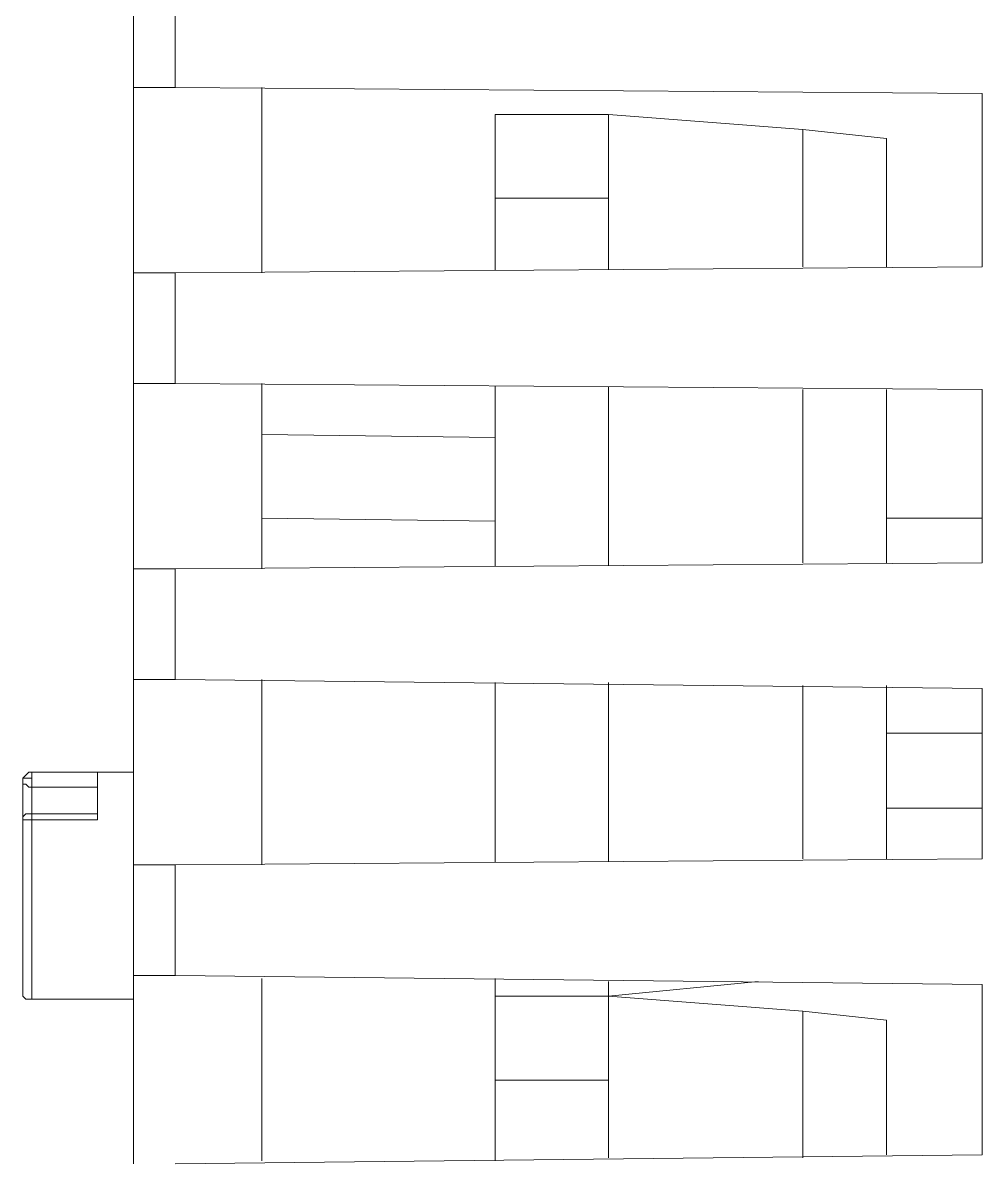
# Model space of a CAD drawing. Header units: centimetres. Extents: x -12.2 to 12.2, y -6.1 to 6.1.
# Drawn here: x 8.593 to 9.726, y 2.233 to 3.578 of the extents above; entities that cross this region are included whole.
import ezdxf

# ---------------------------------------------------------------- set-up
doc = ezdxf.new("R2010")
doc.units = ezdxf.units.CM
doc.header["$MEASUREMENT"] = 0
doc.layers.add('Camada 1', color=7, linetype='Continuous')

msp = doc.modelspace()

# ---------------------------------------------------------------- linework, layer by layer
at = {"layer": 'Camada 1', "color": 251, "lineweight": 9}
for points in [[(8.72373, 3.50125), (8.72373, 3.50125), (8.72373, 3.64589), (8.72373, 3.64589)], [(8.77312, 3.64589), (8.77312, 3.64589), (8.77312, 3.50125), (8.77312, 3.50125)], [(8.72373, 3.50125), (8.72373, 3.50125), (8.72373, 3.28253), (8.72373, 3.28253)], [(9.72562, 3.49419), (9.72562, 3.49419), (8.77312, 3.50125), (8.77312, 3.50125)], [(8.87542, 3.50125), (8.87542, 3.50125), (8.87542, 3.28253), (8.87542, 3.28253)], [(9.72562, 3.49419), (9.72562, 3.49419), (9.72562, 3.28958), (9.72562, 3.28958)], [(9.15059, 3.4695), (9.15059, 3.4695), (9.15059, 3.37072), (9.15059, 3.37072)], [(9.28465, 3.4695), (9.28465, 3.4695), (9.15059, 3.4695), (9.15059, 3.4695)], [(9.15059, 3.4695), (9.15059, 3.4695), (9.15059, 3.38836), (9.15059, 3.38836)], [(9.28465, 3.37072), (9.28465, 3.37072), (9.28465, 3.4695), (9.28465, 3.4695)], [(9.51395, 3.45186), (9.51395, 3.45186), (9.28465, 3.4695), (9.28465, 3.4695)], [(9.51395, 3.45186), (9.51395, 3.45186), (9.51395, 3.28958), (9.51395, 3.28958)], [(9.61273, 3.44128), (9.61273, 3.44128), (9.51395, 3.45186), (9.51395, 3.45186)], [(9.61273, 3.28958), (9.61273, 3.28958), (9.61273, 3.44128), (9.61273, 3.44128)], [(9.15059, 3.38836), (9.15059, 3.38836), (9.15059, 3.28605), (9.15059, 3.28605)], [(9.15059, 3.28605), (9.15059, 3.28605), (9.15059, 3.37072), (9.15059, 3.37072)], [(9.15059, 3.37072), (9.15059, 3.37072), (9.28465, 3.37072), (9.28465, 3.37072)], [(9.28465, 3.37072), (9.28465, 3.37072), (9.28465, 3.28605), (9.28465, 3.28605)], [(9.61273, 3.34603), (9.61273, 3.34603), (9.61273, 3.3425), (9.61273, 3.3425)], [(9.61273, 3.3425), (9.61273, 3.3425), (9.61273, 3.33897), (9.61273, 3.33897)], [(9.61273, 3.3425), (9.61273, 3.3425), (9.61273, 3.33897), (9.61273, 3.33897)], [(9.61273, 3.33897), (9.61273, 3.33897), (9.61273, 3.32486), (9.61273, 3.32486)], [(8.72373, 3.152), (8.72373, 3.152), (8.72373, 3.28253), (8.72373, 3.28253)], [(8.77312, 3.28253), (8.77312, 3.28253), (9.72562, 3.28958), (9.72562, 3.28958)], [(8.77312, 3.28253), (8.77312, 3.28253), (8.77312, 3.152), (8.77312, 3.152)], [(8.72373, 3.152), (8.72373, 3.152), (8.72373, 2.93327), (8.72373, 2.93327)], [(9.72562, 3.14494), (9.72562, 3.14494), (8.77312, 3.152), (8.77312, 3.152)], [(8.87542, 3.152), (8.87542, 3.152), (8.87542, 2.93327), (8.87542, 2.93327)], [(9.15059, 2.9368), (9.15059, 2.9368), (9.15059, 3.14847), (9.15059, 3.14847)], [(9.15059, 3.14847), (9.15059, 3.14847), (9.15059, 2.9368), (9.15059, 2.9368)], [(9.28465, 3.14847), (9.28465, 3.14847), (9.28465, 2.9368), (9.28465, 2.9368)], [(9.51395, 3.14494), (9.51395, 3.14494), (9.51395, 2.94033), (9.51395, 2.94033)], [(9.61273, 2.94033), (9.61273, 2.94033), (9.61273, 3.14494), (9.61273, 3.14494)], [(9.61273, 3.13789), (9.61273, 3.13789), (9.61273, 3.1273), (9.61273, 3.1273)], [(9.72562, 3.14494), (9.72562, 3.14494), (9.72562, 2.94033), (9.72562, 2.94033)], [(9.61273, 3.1273), (9.61273, 3.1273), (9.61273, 3.10261), (9.61273, 3.10261)], [(9.61273, 3.1273), (9.61273, 3.1273), (9.61273, 3.12378), (9.61273, 3.12378)], [(9.61273, 3.12378), (9.61273, 3.12378), (9.61273, 3.11672), (9.61273, 3.11672)], [(9.61273, 3.09555), (9.61273, 3.09555), (9.61273, 3.04969), (9.61273, 3.04969)], [(8.87542, 3.09202), (8.87542, 3.09202), (9.15059, 3.0885), (9.15059, 3.0885)], [(9.61273, 3.05322), (9.61273, 3.05322), (9.61273, 3.04969), (9.61273, 3.04969)], [(9.61273, 3.04616), (9.61273, 3.04616), (9.61273, 3.03558), (9.61273, 3.03558)], [(9.15059, 2.98972), (9.15059, 2.98972), (8.87542, 2.99325), (8.87542, 2.99325)], [(9.61273, 2.99325), (9.61273, 2.99325), (9.61273, 2.95444), (9.61273, 2.95444)], [(9.61273, 2.99325), (9.61273, 2.99325), (9.61273, 2.96855), (9.61273, 2.96855)], [(9.61273, 2.99325), (9.61273, 2.99325), (9.61273, 2.96855), (9.61273, 2.96855)], [(9.61273, 2.99325), (9.61273, 2.99325), (9.72562, 2.99325), (9.72562, 2.99325)], [(9.61273, 2.94739), (9.61273, 2.94739), (9.61273, 2.94033), (9.61273, 2.94033)], [(8.72373, 2.80275), (8.72373, 2.80275), (8.72373, 2.93327), (8.72373, 2.93327)], [(8.77312, 2.93327), (8.77312, 2.93327), (9.72562, 2.94033), (9.72562, 2.94033)], [(8.77312, 2.93327), (8.77312, 2.93327), (8.77312, 2.80275), (8.77312, 2.80275)], [(8.72373, 2.80275), (8.72373, 2.80275), (8.72373, 2.58403), (8.72373, 2.58403)], [(9.72562, 2.79216), (9.72562, 2.79216), (8.77312, 2.80275), (8.77312, 2.80275)], [(8.87542, 2.80275), (8.87542, 2.80275), (8.87542, 2.58403), (8.87542, 2.58403)], [(9.15059, 2.58755), (9.15059, 2.58755), (9.15059, 2.79922), (9.15059, 2.79922)], [(9.15059, 2.79922), (9.15059, 2.79922), (9.15059, 2.58755), (9.15059, 2.58755)], [(9.28465, 2.79922), (9.28465, 2.79922), (9.28465, 2.58755), (9.28465, 2.58755)], [(9.51395, 2.79569), (9.51395, 2.79569), (9.51395, 2.59108), (9.51395, 2.59108)], [(9.61273, 2.79569), (9.61273, 2.79569), (9.61273, 2.79216), (9.61273, 2.79216)], [(9.61273, 2.59108), (9.61273, 2.59108), (9.61273, 2.79569), (9.61273, 2.79569)], [(9.61273, 2.78864), (9.61273, 2.78864), (9.61273, 2.78511), (9.61273, 2.78511)], [(9.72562, 2.79216), (9.72562, 2.79216), (9.72562, 2.59108), (9.72562, 2.59108)], [(9.61273, 2.77805), (9.61273, 2.77805), (9.61273, 2.75336), (9.61273, 2.75336)], [(9.61273, 2.77805), (9.61273, 2.77805), (9.61273, 2.77452), (9.61273, 2.77452)], [(9.61273, 2.77452), (9.61273, 2.77452), (9.61273, 2.76747), (9.61273, 2.76747)], [(9.61273, 2.75336), (9.61273, 2.75336), (9.61273, 2.7463), (9.61273, 2.7463)], [(9.61273, 2.7463), (9.61273, 2.7463), (9.61273, 2.73219), (9.61273, 2.73219)], [(9.72562, 2.73925), (9.72562, 2.73925), (9.61273, 2.73925), (9.61273, 2.73925)], [(9.61273, 2.73219), (9.61273, 2.73219), (9.61273, 2.70044), (9.61273, 2.70044)], [(9.61273, 2.71103), (9.61273, 2.71103), (9.61273, 2.68986), (9.61273, 2.68986)], [(8.6814, 2.69339), (8.6814, 2.69339), (8.60379, 2.69339), (8.60379, 2.69339)], [(8.72373, 2.69339), (8.72373, 2.69339), (8.6814, 2.69339), (8.6814, 2.69339)], [(9.61273, 2.70044), (9.61273, 2.70044), (9.61273, 2.69339), (9.61273, 2.69339)], [(9.61273, 2.69339), (9.61273, 2.69339), (9.61273, 2.68986), (9.61273, 2.68986)], [(9.61273, 2.68986), (9.61273, 2.68986), (9.61273, 2.67575), (9.61273, 2.67575)], [(8.5932, 2.6828), (8.5932, 2.6828), (8.5932, 2.48172), (8.5932, 2.48172)], [(8.60379, 2.68633), (8.60379, 2.68633), (8.60379, 2.6828), (8.60379, 2.6828)], [(8.6814, 2.67575), (8.6814, 2.67575), (8.60379, 2.67575), (8.60379, 2.67575)], [(8.60379, 2.644), (8.60379, 2.644), (8.60379, 2.67575), (8.60379, 2.67575)], [(9.61273, 2.67575), (9.61273, 2.67575), (9.61273, 2.66516), (9.61273, 2.66516)], [(9.61273, 2.66516), (9.61273, 2.66516), (9.61273, 2.644), (9.61273, 2.644)], [(9.72562, 2.65105), (9.72562, 2.65105), (9.61273, 2.65105), (9.61273, 2.65105)], [(8.5932, 2.63694), (8.5932, 2.63694), (8.5932, 2.43233), (8.5932, 2.43233)], [(8.6814, 2.644), (8.6814, 2.644), (8.60379, 2.644), (8.60379, 2.644)], [(8.60379, 2.63694), (8.60379, 2.63694), (8.60379, 2.42528), (8.60379, 2.42528)], [(9.61273, 2.644), (9.61273, 2.644), (9.61273, 2.63694), (9.61273, 2.63694)], [(9.61273, 2.63694), (9.61273, 2.63694), (9.61273, 2.62989), (9.61273, 2.62989)], [(9.61273, 2.62989), (9.61273, 2.62989), (9.61273, 2.61225), (9.61273, 2.61225)], [(9.61273, 2.61225), (9.61273, 2.61225), (9.61273, 2.60519), (9.61273, 2.60519)], [(9.61273, 2.60519), (9.61273, 2.60519), (9.61273, 2.59108), (9.61273, 2.59108)], [(8.72373, 2.4535), (8.72373, 2.4535), (8.72373, 2.58403), (8.72373, 2.58403)], [(8.77312, 2.58403), (8.77312, 2.58403), (9.72562, 2.59108), (9.72562, 2.59108)], [(8.77312, 2.58403), (8.77312, 2.58403), (8.77312, 2.4535), (8.77312, 2.4535)], [(8.72373, 2.4535), (8.72373, 2.4535), (8.72373, 2.23125), (8.72373, 2.23125)], [(9.72562, 2.44291), (9.72562, 2.44291), (8.77312, 2.4535), (8.77312, 2.4535)], [(8.87542, 2.44997), (8.87542, 2.44997), (8.87542, 2.23478), (8.87542, 2.23478)], [(9.15059, 2.44997), (9.15059, 2.44997), (9.15059, 2.4288), (9.15059, 2.4288)], [(9.15059, 2.44997), (9.15059, 2.44997), (9.15059, 2.4288), (9.15059, 2.4288)], [(9.28465, 2.4288), (9.28465, 2.4288), (9.28465, 2.44644), (9.28465, 2.44644)], [(9.28465, 2.4288), (9.28465, 2.4288), (9.46104, 2.44644), (9.46104, 2.44644)], [(9.72562, 2.44291), (9.72562, 2.44291), (9.72562, 2.24183), (9.72562, 2.24183)], [(8.72373, 2.42528), (8.72373, 2.42528), (8.60379, 2.42528), (8.60379, 2.42528)], [(8.60379, 2.42528), (8.60379, 2.42528), (8.6814, 2.42528), (8.6814, 2.42528)], [(8.6814, 2.42528), (8.6814, 2.42528), (8.72373, 2.42528), (8.72373, 2.42528)], [(9.15059, 2.4288), (9.15059, 2.4288), (9.28465, 2.4288), (9.28465, 2.4288)], [(9.15059, 2.4288), (9.15059, 2.4288), (9.15059, 2.33003), (9.15059, 2.33003)], [(9.28465, 2.4288), (9.28465, 2.4288), (9.15059, 2.4288), (9.15059, 2.4288)], [(9.15059, 2.4288), (9.15059, 2.4288), (9.15059, 2.34766), (9.15059, 2.34766)], [(9.28465, 2.33003), (9.28465, 2.33003), (9.28465, 2.4288), (9.28465, 2.4288)], [(9.51395, 2.41116), (9.51395, 2.41116), (9.28465, 2.4288), (9.28465, 2.4288)], [(9.51395, 2.41116), (9.51395, 2.41116), (9.51395, 2.2383), (9.51395, 2.2383)], [(9.61273, 2.40058), (9.61273, 2.40058), (9.51395, 2.41116), (9.51395, 2.41116)], [(9.61273, 2.24183), (9.61273, 2.24183), (9.61273, 2.40058), (9.61273, 2.40058)], [(9.15059, 2.34766), (9.15059, 2.34766), (9.15059, 2.23478), (9.15059, 2.23478)], [(9.15059, 2.33003), (9.15059, 2.33003), (9.28465, 2.33003), (9.28465, 2.33003)], [(9.15059, 2.23478), (9.15059, 2.23478), (9.15059, 2.33003), (9.15059, 2.33003)], [(9.28465, 2.33003), (9.28465, 2.33003), (9.28465, 2.2383), (9.28465, 2.2383)], [(9.61273, 2.30533), (9.61273, 2.30533), (9.61273, 2.3018), (9.61273, 2.3018)], [(9.61273, 2.3018), (9.61273, 2.3018), (9.61273, 2.29827), (9.61273, 2.29827)], [(9.61273, 2.3018), (9.61273, 2.3018), (9.61273, 2.29827), (9.61273, 2.29827)], [(9.61273, 2.29827), (9.61273, 2.29827), (9.61273, 2.28416), (9.61273, 2.28416)], [(8.77312, 2.23125), (8.77312, 2.23125), (9.72562, 2.24183), (9.72562, 2.24183)]]:
    msp.add_open_spline(points, degree=3, dxfattribs=at)
for points, knots in [([(8.77312, 3.50125), (8.77312, 3.50125), (8.76254, 3.50125), (8.76254, 3.50125), (8.76254, 3.50125), (8.75548, 3.50125), (8.75548, 3.50125), (8.75548, 3.50125), (8.7449, 3.50125), (8.7449, 3.50125), (8.7449, 3.50125), (8.73784, 3.50125), (8.73784, 3.50125), (8.73784, 3.50125), (8.73431, 3.50125), (8.73431, 3.50125), (8.73431, 3.50125), (8.72726, 3.50125), (8.72726, 3.50125), (8.72726, 3.50125), (8.72373, 3.50125), (8.72373, 3.50125)], [0, 0, 0, 0, 0.1428571, 0.1428571, 0.1428571, 0.2857143, 0.2857143, 0.2857143, 0.4285714, 0.4285714, 0.4285714, 0.5714286, 0.5714286, 0.5714286, 0.7142857, 0.7142857, 0.7142857, 0.8571429, 0.8571429, 0.8571429, 1, 1, 1, 1]), ([(9.61273, 3.38836), (9.61273, 3.38836), (9.61273, 3.38483), (9.61273, 3.38483), (9.61273, 3.38483), (9.61273, 3.3813), (9.61273, 3.3813), (9.61273, 3.3813), (9.61273, 3.37425), (9.61273, 3.37425), (9.61273, 3.37425), (9.61273, 3.36366), (9.61273, 3.36366)], [0, 0, 0, 0, 0.25, 0.25, 0.25, 0.5, 0.5, 0.5, 0.75, 0.75, 0.75, 1, 1, 1, 1]), ([(9.61273, 3.38483), (9.61273, 3.38483), (9.61273, 3.38483), (9.61273, 3.38483), (9.61273, 3.38483), (9.61273, 3.3813), (9.61273, 3.3813), (9.61273, 3.3813), (9.61273, 3.37778), (9.61273, 3.37778), (9.61273, 3.37778), (9.61273, 3.37425), (9.61273, 3.37425), (9.61273, 3.37425), (9.61273, 3.36366), (9.61273, 3.36366)], [0, 0, 0, 0, 0.2, 0.2, 0.2, 0.4, 0.4, 0.4, 0.6, 0.6, 0.6, 0.8, 0.8, 0.8, 1, 1, 1, 1]), ([(9.61273, 3.37072), (9.61273, 3.37072), (9.61273, 3.37072), (9.61273, 3.37072), (9.61273, 3.37072), (9.61273, 3.36719), (9.61273, 3.36719)], [0, 0, 0, 0, 0.5, 0.5, 0.5, 1, 1, 1, 1]), ([(9.61273, 3.36366), (9.61273, 3.36366), (9.61273, 3.35661), (9.61273, 3.35661), (9.61273, 3.35661), (9.61273, 3.35308), (9.61273, 3.35308), (9.61273, 3.35308), (9.61273, 3.34955), (9.61273, 3.34955), (9.61273, 3.34955), (9.61273, 3.34603), (9.61273, 3.34603)], [0, 0, 0, 0, 0.25, 0.25, 0.25, 0.5, 0.5, 0.5, 0.75, 0.75, 0.75, 1, 1, 1, 1]), ([(9.61273, 3.3425), (9.61273, 3.3425), (9.61273, 3.3425), (9.61273, 3.3425), (9.61273, 3.3425), (9.61273, 3.33897), (9.61273, 3.33897)], [0, 0, 0, 0, 0.5, 0.5, 0.5, 1, 1, 1, 1]), ([(9.61273, 3.33897), (9.61273, 3.33897), (9.61273, 3.33544), (9.61273, 3.33544), (9.61273, 3.33544), (9.61273, 3.32839), (9.61273, 3.32839), (9.61273, 3.32839), (9.61273, 3.32486), (9.61273, 3.32486), (9.61273, 3.32486), (9.61273, 3.31427), (9.61273, 3.31427)], [0, 0, 0, 0, 0.25, 0.25, 0.25, 0.5, 0.5, 0.5, 0.75, 0.75, 0.75, 1, 1, 1, 1]), ([(9.61273, 3.32486), (9.61273, 3.32486), (9.61273, 3.32486), (9.61273, 3.32486), (9.61273, 3.32486), (9.61273, 3.32133), (9.61273, 3.32133), (9.61273, 3.32133), (9.61273, 3.3178), (9.61273, 3.3178), (9.61273, 3.3178), (9.61273, 3.31427), (9.61273, 3.31427)], [0, 0, 0, 0, 0.25, 0.25, 0.25, 0.5, 0.5, 0.5, 0.75, 0.75, 0.75, 1, 1, 1, 1]), ([(9.61273, 3.32486), (9.61273, 3.32486), (9.61273, 3.31427), (9.61273, 3.31427), (9.61273, 3.31427), (9.61273, 3.30369), (9.61273, 3.30369), (9.61273, 3.30369), (9.61273, 3.29664), (9.61273, 3.29664), (9.61273, 3.29664), (9.61273, 3.29311), (9.61273, 3.29311), (9.61273, 3.29311), (9.61273, 3.28958), (9.61273, 3.28958)], [0, 0, 0, 0, 0.2, 0.2, 0.2, 0.4, 0.4, 0.4, 0.6, 0.6, 0.6, 0.8, 0.8, 0.8, 1, 1, 1, 1]), ([(9.61273, 3.32486), (9.61273, 3.32486), (9.61273, 3.31427), (9.61273, 3.31427), (9.61273, 3.31427), (9.61273, 3.30722), (9.61273, 3.30722), (9.61273, 3.30722), (9.61273, 3.30016), (9.61273, 3.30016)], [0, 0, 0, 0, 0.3333333, 0.3333333, 0.3333333, 0.6666667, 0.6666667, 0.6666667, 1, 1, 1, 1]), ([(9.61273, 3.31427), (9.61273, 3.31427), (9.61273, 3.30722), (9.61273, 3.30722), (9.61273, 3.30722), (9.61273, 3.30016), (9.61273, 3.30016), (9.61273, 3.30016), (9.61273, 3.29664), (9.61273, 3.29664), (9.61273, 3.29664), (9.61273, 3.29311), (9.61273, 3.29311)], [0, 0, 0, 0, 0.25, 0.25, 0.25, 0.5, 0.5, 0.5, 0.75, 0.75, 0.75, 1, 1, 1, 1]), ([(9.61273, 3.31427), (9.61273, 3.31427), (9.61273, 3.31427), (9.61273, 3.31427), (9.61273, 3.31427), (9.61273, 3.31075), (9.61273, 3.31075), (9.61273, 3.31075), (9.61273, 3.30722), (9.61273, 3.30722)], [0, 0, 0, 0, 0.3333333, 0.3333333, 0.3333333, 0.6666667, 0.6666667, 0.6666667, 1, 1, 1, 1]), ([(8.72373, 3.28253), (8.72373, 3.28253), (8.72373, 3.28253), (8.72373, 3.28253), (8.72373, 3.28253), (8.72726, 3.28253), (8.72726, 3.28253), (8.72726, 3.28253), (8.73431, 3.28253), (8.73431, 3.28253), (8.73431, 3.28253), (8.73784, 3.28253), (8.73784, 3.28253), (8.73784, 3.28253), (8.7449, 3.28253), (8.7449, 3.28253), (8.7449, 3.28253), (8.75548, 3.28253), (8.75548, 3.28253), (8.75548, 3.28253), (8.76254, 3.28253), (8.76254, 3.28253), (8.76254, 3.28253), (8.77312, 3.28253), (8.77312, 3.28253)], [0, 0, 0, 0, 0.125, 0.125, 0.125, 0.25, 0.25, 0.25, 0.375, 0.375, 0.375, 0.5, 0.5, 0.5, 0.625, 0.625, 0.625, 0.75, 0.75, 0.75, 0.875, 0.875, 0.875, 1, 1, 1, 1]), ([(8.77312, 3.152), (8.77312, 3.152), (8.76254, 3.152), (8.76254, 3.152), (8.76254, 3.152), (8.75548, 3.152), (8.75548, 3.152), (8.75548, 3.152), (8.7449, 3.152), (8.7449, 3.152), (8.7449, 3.152), (8.73784, 3.152), (8.73784, 3.152), (8.73784, 3.152), (8.73431, 3.152), (8.73431, 3.152), (8.73431, 3.152), (8.72726, 3.152), (8.72726, 3.152), (8.72726, 3.152), (8.72373, 3.152), (8.72373, 3.152)], [0, 0, 0, 0, 0.1428571, 0.1428571, 0.1428571, 0.2857143, 0.2857143, 0.2857143, 0.4285714, 0.4285714, 0.4285714, 0.5714286, 0.5714286, 0.5714286, 0.7142857, 0.7142857, 0.7142857, 0.8571429, 0.8571429, 0.8571429, 1, 1, 1, 1]), ([(9.15059, 3.14494), (9.15059, 3.14494), (9.15059, 3.14141), (9.15059, 3.14141), (9.15059, 3.14141), (9.15059, 3.13083), (9.15059, 3.13083), (9.15059, 3.13083), (9.15059, 3.11319), (9.15059, 3.11319), (9.15059, 3.11319), (9.15059, 3.0885), (9.15059, 3.0885), (9.15059, 3.0885), (9.15059, 3.05675), (9.15059, 3.05675), (9.15059, 3.05675), (9.15059, 3.025), (9.15059, 3.025), (9.15059, 3.025), (9.15059, 2.98972), (9.15059, 2.98972), (9.15059, 2.98972), (9.15059, 2.95091), (9.15059, 2.95091), (9.15059, 2.95091), (9.15059, 2.9368), (9.15059, 2.9368)], [0, 0, 0, 0, 0.1111111, 0.1111111, 0.1111111, 0.2222222, 0.2222222, 0.2222222, 0.3333333, 0.3333333, 0.3333333, 0.4444444, 0.4444444, 0.4444444, 0.5555556, 0.5555556, 0.5555556, 0.6666667, 0.6666667, 0.6666667, 0.7777778, 0.7777778, 0.7777778, 0.8888889, 0.8888889, 0.8888889, 1, 1, 1, 1]), ([(9.15059, 2.9368), (9.15059, 2.9368), (9.15059, 2.95091), (9.15059, 2.95091), (9.15059, 2.95091), (9.15059, 2.98972), (9.15059, 2.98972), (9.15059, 2.98972), (9.15059, 3.025), (9.15059, 3.025), (9.15059, 3.025), (9.15059, 3.05675), (9.15059, 3.05675), (9.15059, 3.05675), (9.15059, 3.0885), (9.15059, 3.0885), (9.15059, 3.0885), (9.15059, 3.11319), (9.15059, 3.11319), (9.15059, 3.11319), (9.15059, 3.13083), (9.15059, 3.13083), (9.15059, 3.13083), (9.15059, 3.14141), (9.15059, 3.14141), (9.15059, 3.14141), (9.15059, 3.14494), (9.15059, 3.14494)], [0, 0, 0, 0, 0.1111111, 0.1111111, 0.1111111, 0.2222222, 0.2222222, 0.2222222, 0.3333333, 0.3333333, 0.3333333, 0.4444444, 0.4444444, 0.4444444, 0.5555556, 0.5555556, 0.5555556, 0.6666667, 0.6666667, 0.6666667, 0.7777778, 0.7777778, 0.7777778, 0.8888889, 0.8888889, 0.8888889, 1, 1, 1, 1]), ([(9.61273, 3.14494), (9.61273, 3.14494), (9.61273, 3.14494), (9.61273, 3.14494), (9.61273, 3.14494), (9.61273, 3.14141), (9.61273, 3.14141), (9.61273, 3.14141), (9.61273, 3.13436), (9.61273, 3.13436), (9.61273, 3.13436), (9.61273, 3.1273), (9.61273, 3.1273)], [0, 0, 0, 0, 0.25, 0.25, 0.25, 0.5, 0.5, 0.5, 0.75, 0.75, 0.75, 1, 1, 1, 1]), ([(9.61273, 3.14494), (9.61273, 3.14494), (9.61273, 3.14141), (9.61273, 3.14141), (9.61273, 3.14141), (9.61273, 3.13789), (9.61273, 3.13789)], [0, 0, 0, 0, 0.5, 0.5, 0.5, 1, 1, 1, 1]), ([(9.61273, 3.13789), (9.61273, 3.13789), (9.61273, 3.13789), (9.61273, 3.13789), (9.61273, 3.13789), (9.61273, 3.13436), (9.61273, 3.13436)], [0, 0, 0, 0, 0.5, 0.5, 0.5, 1, 1, 1, 1]), ([(9.61273, 3.13083), (9.61273, 3.13083), (9.61273, 3.13083), (9.61273, 3.13083), (9.61273, 3.13083), (9.61273, 3.1273), (9.61273, 3.1273)], [0, 0, 0, 0, 0.5, 0.5, 0.5, 1, 1, 1, 1]), ([(9.61273, 3.10261), (9.61273, 3.10261), (9.61273, 3.09908), (9.61273, 3.09908), (9.61273, 3.09908), (9.61273, 3.09555), (9.61273, 3.09555)], [0, 0, 0, 0, 0.5, 0.5, 0.5, 1, 1, 1, 1]), ([(9.61273, 3.10261), (9.61273, 3.10261), (9.61273, 3.09908), (9.61273, 3.09908), (9.61273, 3.09908), (9.61273, 3.09555), (9.61273, 3.09555)], [0, 0, 0, 0, 0.5, 0.5, 0.5, 1, 1, 1, 1]), ([(9.61273, 3.04616), (9.61273, 3.04616), (9.61273, 3.04264), (9.61273, 3.04264), (9.61273, 3.04264), (9.61273, 3.03911), (9.61273, 3.03911), (9.61273, 3.03911), (9.61273, 3.03205), (9.61273, 3.03205), (9.61273, 3.03205), (9.61273, 3.025), (9.61273, 3.025)], [0, 0, 0, 0, 0.25, 0.25, 0.25, 0.5, 0.5, 0.5, 0.75, 0.75, 0.75, 1, 1, 1, 1]), ([(9.61273, 3.03558), (9.61273, 3.03558), (9.61273, 3.03205), (9.61273, 3.03205), (9.61273, 3.03205), (9.61273, 3.02853), (9.61273, 3.02853), (9.61273, 3.02853), (9.61273, 3.025), (9.61273, 3.025)], [0, 0, 0, 0, 0.3333333, 0.3333333, 0.3333333, 0.6666667, 0.6666667, 0.6666667, 1, 1, 1, 1]), ([(9.61273, 3.03558), (9.61273, 3.03558), (9.61273, 3.03205), (9.61273, 3.03205), (9.61273, 3.03205), (9.61273, 3.025), (9.61273, 3.025), (9.61273, 3.025), (9.61273, 3.01441), (9.61273, 3.01441)], [0, 0, 0, 0, 0.3333333, 0.3333333, 0.3333333, 0.6666667, 0.6666667, 0.6666667, 1, 1, 1, 1]), ([(9.61273, 3.03205), (9.61273, 3.03205), (9.61273, 3.02853), (9.61273, 3.02853), (9.61273, 3.02853), (9.61273, 3.025), (9.61273, 3.025), (9.61273, 3.025), (9.61273, 3.02147), (9.61273, 3.02147), (9.61273, 3.02147), (9.61273, 3.01441), (9.61273, 3.01441)], [0, 0, 0, 0, 0.25, 0.25, 0.25, 0.5, 0.5, 0.5, 0.75, 0.75, 0.75, 1, 1, 1, 1]), ([(9.61273, 3.025), (9.61273, 3.025), (9.61273, 3.01794), (9.61273, 3.01794), (9.61273, 3.01794), (9.61273, 3.01089), (9.61273, 3.01089), (9.61273, 3.01089), (9.61273, 3.00736), (9.61273, 3.00736), (9.61273, 3.00736), (9.61273, 3.00383), (9.61273, 3.00383), (9.61273, 3.00383), (9.61273, 3.0003), (9.61273, 3.0003)], [0, 0, 0, 0, 0.2, 0.2, 0.2, 0.4, 0.4, 0.4, 0.6, 0.6, 0.6, 0.8, 0.8, 0.8, 1, 1, 1, 1]), ([(9.61273, 3.025), (9.61273, 3.025), (9.61273, 3.02147), (9.61273, 3.02147), (9.61273, 3.02147), (9.61273, 3.01794), (9.61273, 3.01794), (9.61273, 3.01794), (9.61273, 3.01441), (9.61273, 3.01441)], [0, 0, 0, 0, 0.3333333, 0.3333333, 0.3333333, 0.6666667, 0.6666667, 0.6666667, 1, 1, 1, 1]), ([(9.61273, 3.01441), (9.61273, 3.01441), (9.61273, 3.00736), (9.61273, 3.00736), (9.61273, 3.00736), (9.61273, 3.0003), (9.61273, 3.0003), (9.61273, 3.0003), (9.61273, 2.99677), (9.61273, 2.99677)], [0, 0, 0, 0, 0.3333333, 0.3333333, 0.3333333, 0.6666667, 0.6666667, 0.6666667, 1, 1, 1, 1]), ([(9.61273, 3.01441), (9.61273, 3.01441), (9.61273, 3.01089), (9.61273, 3.01089), (9.61273, 3.01089), (9.61273, 3.00736), (9.61273, 3.00736), (9.61273, 3.00736), (9.61273, 3.00383), (9.61273, 3.00383), (9.61273, 3.00383), (9.61273, 3.0003), (9.61273, 3.0003)], [0, 0, 0, 0, 0.25, 0.25, 0.25, 0.5, 0.5, 0.5, 0.75, 0.75, 0.75, 1, 1, 1, 1]), ([(9.61273, 2.95444), (9.61273, 2.95444), (9.61273, 2.95091), (9.61273, 2.95091), (9.61273, 2.95091), (9.61273, 2.94739), (9.61273, 2.94739)], [0, 0, 0, 0, 0.5, 0.5, 0.5, 1, 1, 1, 1]), ([(9.61273, 2.95444), (9.61273, 2.95444), (9.61273, 2.95091), (9.61273, 2.95091), (9.61273, 2.95091), (9.61273, 2.94739), (9.61273, 2.94739)], [0, 0, 0, 0, 0.5, 0.5, 0.5, 1, 1, 1, 1]), ([(8.72373, 2.93327), (8.72373, 2.93327), (8.72373, 2.93327), (8.72373, 2.93327), (8.72373, 2.93327), (8.72726, 2.93327), (8.72726, 2.93327), (8.72726, 2.93327), (8.73431, 2.93327), (8.73431, 2.93327), (8.73431, 2.93327), (8.73784, 2.93327), (8.73784, 2.93327), (8.73784, 2.93327), (8.7449, 2.93327), (8.7449, 2.93327), (8.7449, 2.93327), (8.75548, 2.93327), (8.75548, 2.93327), (8.75548, 2.93327), (8.76254, 2.93327), (8.76254, 2.93327), (8.76254, 2.93327), (8.77312, 2.93327), (8.77312, 2.93327)], [0, 0, 0, 0, 0.125, 0.125, 0.125, 0.25, 0.25, 0.25, 0.375, 0.375, 0.375, 0.5, 0.5, 0.5, 0.625, 0.625, 0.625, 0.75, 0.75, 0.75, 0.875, 0.875, 0.875, 1, 1, 1, 1]), ([(8.77312, 2.80275), (8.77312, 2.80275), (8.76254, 2.80275), (8.76254, 2.80275), (8.76254, 2.80275), (8.75548, 2.80275), (8.75548, 2.80275), (8.75548, 2.80275), (8.7449, 2.80275), (8.7449, 2.80275), (8.7449, 2.80275), (8.73784, 2.80275), (8.73784, 2.80275), (8.73784, 2.80275), (8.73431, 2.80275), (8.73431, 2.80275), (8.73431, 2.80275), (8.72726, 2.80275), (8.72726, 2.80275), (8.72726, 2.80275), (8.72373, 2.80275), (8.72373, 2.80275)], [0, 0, 0, 0, 0.1428571, 0.1428571, 0.1428571, 0.2857143, 0.2857143, 0.2857143, 0.4285714, 0.4285714, 0.4285714, 0.5714286, 0.5714286, 0.5714286, 0.7142857, 0.7142857, 0.7142857, 0.8571429, 0.8571429, 0.8571429, 1, 1, 1, 1]), ([(9.15059, 2.79922), (9.15059, 2.79922), (9.15059, 2.78864), (9.15059, 2.78864), (9.15059, 2.78864), (9.15059, 2.771), (9.15059, 2.771), (9.15059, 2.771), (9.15059, 2.76041), (9.15059, 2.76041), (9.15059, 2.76041), (9.15059, 2.75689), (9.15059, 2.75689)], [0, 0, 0, 0, 0.25, 0.25, 0.25, 0.5, 0.5, 0.5, 0.75, 0.75, 0.75, 1, 1, 1, 1]), ([(9.15059, 2.75689), (9.15059, 2.75689), (9.15059, 2.76041), (9.15059, 2.76041), (9.15059, 2.76041), (9.15059, 2.771), (9.15059, 2.771), (9.15059, 2.771), (9.15059, 2.78864), (9.15059, 2.78864), (9.15059, 2.78864), (9.15059, 2.79922), (9.15059, 2.79922)], [0, 0, 0, 0, 0.25, 0.25, 0.25, 0.5, 0.5, 0.5, 0.75, 0.75, 0.75, 1, 1, 1, 1]), ([(9.61273, 2.79569), (9.61273, 2.79569), (9.61273, 2.79216), (9.61273, 2.79216), (9.61273, 2.79216), (9.61273, 2.78511), (9.61273, 2.78511), (9.61273, 2.78511), (9.61273, 2.77805), (9.61273, 2.77805)], [0, 0, 0, 0, 0.3333333, 0.3333333, 0.3333333, 0.6666667, 0.6666667, 0.6666667, 1, 1, 1, 1]), ([(9.61273, 2.79216), (9.61273, 2.79216), (9.61273, 2.79216), (9.61273, 2.79216), (9.61273, 2.79216), (9.61273, 2.78864), (9.61273, 2.78864)], [0, 0, 0, 0, 0.5, 0.5, 0.5, 1, 1, 1, 1]), ([(9.61273, 2.78158), (9.61273, 2.78158), (9.61273, 2.78158), (9.61273, 2.78158), (9.61273, 2.78158), (9.61273, 2.77805), (9.61273, 2.77805)], [0, 0, 0, 0, 0.5, 0.5, 0.5, 1, 1, 1, 1]), ([(9.61273, 2.7463), (9.61273, 2.7463), (9.61273, 2.74278), (9.61273, 2.74278), (9.61273, 2.74278), (9.61273, 2.73572), (9.61273, 2.73572), (9.61273, 2.73572), (9.61273, 2.72866), (9.61273, 2.72866), (9.61273, 2.72866), (9.61273, 2.72161), (9.61273, 2.72161)], [0, 0, 0, 0, 0.25, 0.25, 0.25, 0.5, 0.5, 0.5, 0.75, 0.75, 0.75, 1, 1, 1, 1]), ([(9.61273, 2.73219), (9.61273, 2.73219), (9.61273, 2.73219), (9.61273, 2.73219), (9.61273, 2.73219), (9.61273, 2.72866), (9.61273, 2.72866), (9.61273, 2.72866), (9.61273, 2.72514), (9.61273, 2.72514), (9.61273, 2.72514), (9.61273, 2.72161), (9.61273, 2.72161)], [0, 0, 0, 0, 0.25, 0.25, 0.25, 0.5, 0.5, 0.5, 0.75, 0.75, 0.75, 1, 1, 1, 1]), ([(9.61273, 2.72161), (9.61273, 2.72161), (9.61273, 2.71455), (9.61273, 2.71455), (9.61273, 2.71455), (9.61273, 2.7075), (9.61273, 2.7075), (9.61273, 2.7075), (9.61273, 2.70397), (9.61273, 2.70397), (9.61273, 2.70397), (9.61273, 2.70044), (9.61273, 2.70044)], [0, 0, 0, 0, 0.25, 0.25, 0.25, 0.5, 0.5, 0.5, 0.75, 0.75, 0.75, 1, 1, 1, 1]), ([(9.61273, 2.72161), (9.61273, 2.72161), (9.61273, 2.72161), (9.61273, 2.72161), (9.61273, 2.72161), (9.61273, 2.71808), (9.61273, 2.71808), (9.61273, 2.71808), (9.61273, 2.71455), (9.61273, 2.71455)], [0, 0, 0, 0, 0.3333333, 0.3333333, 0.3333333, 0.6666667, 0.6666667, 0.6666667, 1, 1, 1, 1]), ([(8.5932, 2.6828), (8.5932, 2.6828), (8.5932, 2.68633), (8.5932, 2.68633), (8.5932, 2.68633), (8.59673, 2.68986), (8.59673, 2.68986), (8.59673, 2.68986), (8.60026, 2.69339), (8.60026, 2.69339), (8.60026, 2.69339), (8.60379, 2.69339), (8.60379, 2.69339)], [0, 0, 0, 0, 0.25, 0.25, 0.25, 0.5, 0.5, 0.5, 0.75, 0.75, 0.75, 1, 1, 1, 1]), ([(8.60379, 2.69339), (8.60379, 2.69339), (8.60379, 2.69339), (8.60379, 2.69339), (8.60379, 2.69339), (8.60379, 2.68986), (8.60379, 2.68986), (8.60379, 2.68986), (8.60379, 2.68633), (8.60379, 2.68633)], [0, 0, 0, 0, 0.3333333, 0.3333333, 0.3333333, 0.6666667, 0.6666667, 0.6666667, 1, 1, 1, 1]), ([(8.6814, 2.69339), (8.6814, 2.69339), (8.6814, 2.66164), (8.6814, 2.66164), (8.6814, 2.66164), (8.6814, 2.63694), (8.6814, 2.63694)], [0, 0, 0, 0, 0.5, 0.5, 0.5, 1, 1, 1, 1]), ([(8.5932, 2.6828), (8.5932, 2.6828), (8.5932, 2.68633), (8.5932, 2.68633), (8.5932, 2.68633), (8.59673, 2.68633), (8.59673, 2.68633), (8.59673, 2.68633), (8.60026, 2.68633), (8.60026, 2.68633), (8.60026, 2.68633), (8.60379, 2.68633), (8.60379, 2.68633)], [0, 0, 0, 0, 0.25, 0.25, 0.25, 0.5, 0.5, 0.5, 0.75, 0.75, 0.75, 1, 1, 1, 1]), ([(8.5932, 2.6828), (8.5932, 2.6828), (8.5932, 2.67927), (8.5932, 2.67927), (8.5932, 2.67927), (8.59673, 2.67927), (8.59673, 2.67927), (8.59673, 2.67927), (8.60026, 2.67575), (8.60026, 2.67575), (8.60026, 2.67575), (8.60379, 2.67575), (8.60379, 2.67575)], [0, 0, 0, 0, 0.25, 0.25, 0.25, 0.5, 0.5, 0.5, 0.75, 0.75, 0.75, 1, 1, 1, 1]), ([(8.60379, 2.6828), (8.60379, 2.6828), (8.60379, 2.6828), (8.60379, 2.6828), (8.60379, 2.6828), (8.60379, 2.67927), (8.60379, 2.67927), (8.60379, 2.67927), (8.60379, 2.67575), (8.60379, 2.67575)], [0, 0, 0, 0, 0.3333333, 0.3333333, 0.3333333, 0.6666667, 0.6666667, 0.6666667, 1, 1, 1, 1]), ([(8.60379, 2.644), (8.60379, 2.644), (8.60026, 2.644), (8.60026, 2.644), (8.60026, 2.644), (8.59673, 2.644), (8.59673, 2.644), (8.59673, 2.644), (8.5932, 2.64047), (8.5932, 2.64047), (8.5932, 2.64047), (8.5932, 2.63694), (8.5932, 2.63694)], [0, 0, 0, 0, 0.25, 0.25, 0.25, 0.5, 0.5, 0.5, 0.75, 0.75, 0.75, 1, 1, 1, 1]), ([(8.60379, 2.63694), (8.60379, 2.63694), (8.60026, 2.63694), (8.60026, 2.63694), (8.60026, 2.63694), (8.59673, 2.63694), (8.59673, 2.63694), (8.59673, 2.63694), (8.5932, 2.63694), (8.5932, 2.63694)], [0, 0, 0, 0, 0.3333333, 0.3333333, 0.3333333, 0.6666667, 0.6666667, 0.6666667, 1, 1, 1, 1]), ([(8.60379, 2.644), (8.60379, 2.644), (8.60379, 2.644), (8.60379, 2.644), (8.60379, 2.644), (8.60379, 2.64047), (8.60379, 2.64047), (8.60379, 2.64047), (8.60379, 2.63694), (8.60379, 2.63694)], [0, 0, 0, 0, 0.3333333, 0.3333333, 0.3333333, 0.6666667, 0.6666667, 0.6666667, 1, 1, 1, 1]), ([(8.6814, 2.63694), (8.6814, 2.63694), (8.63906, 2.63694), (8.63906, 2.63694), (8.63906, 2.63694), (8.60379, 2.63694), (8.60379, 2.63694)], [0, 0, 0, 0, 0.5, 0.5, 0.5, 1, 1, 1, 1]), ([(8.72373, 2.58403), (8.72373, 2.58403), (8.72373, 2.58403), (8.72373, 2.58403), (8.72373, 2.58403), (8.72726, 2.58403), (8.72726, 2.58403), (8.72726, 2.58403), (8.73431, 2.58403), (8.73431, 2.58403), (8.73431, 2.58403), (8.73784, 2.58403), (8.73784, 2.58403), (8.73784, 2.58403), (8.7449, 2.58403), (8.7449, 2.58403), (8.7449, 2.58403), (8.75548, 2.58403), (8.75548, 2.58403), (8.75548, 2.58403), (8.76254, 2.58403), (8.76254, 2.58403), (8.76254, 2.58403), (8.77312, 2.58403), (8.77312, 2.58403)], [0, 0, 0, 0, 0.125, 0.125, 0.125, 0.25, 0.25, 0.25, 0.375, 0.375, 0.375, 0.5, 0.5, 0.5, 0.625, 0.625, 0.625, 0.75, 0.75, 0.75, 0.875, 0.875, 0.875, 1, 1, 1, 1]), ([(8.77312, 2.4535), (8.77312, 2.4535), (8.76254, 2.4535), (8.76254, 2.4535), (8.76254, 2.4535), (8.75548, 2.4535), (8.75548, 2.4535), (8.75548, 2.4535), (8.7449, 2.4535), (8.7449, 2.4535), (8.7449, 2.4535), (8.73784, 2.4535), (8.73784, 2.4535), (8.73784, 2.4535), (8.73431, 2.4535), (8.73431, 2.4535), (8.73431, 2.4535), (8.72726, 2.4535), (8.72726, 2.4535), (8.72726, 2.4535), (8.72373, 2.4535), (8.72373, 2.4535)], [0, 0, 0, 0, 0.1428571, 0.1428571, 0.1428571, 0.2857143, 0.2857143, 0.2857143, 0.4285714, 0.4285714, 0.4285714, 0.5714286, 0.5714286, 0.5714286, 0.7142857, 0.7142857, 0.7142857, 0.8571429, 0.8571429, 0.8571429, 1, 1, 1, 1]), ([(8.60379, 2.42528), (8.60379, 2.42528), (8.60026, 2.42528), (8.60026, 2.42528), (8.60026, 2.42528), (8.59673, 2.42528), (8.59673, 2.42528), (8.59673, 2.42528), (8.5932, 2.4288), (8.5932, 2.4288), (8.5932, 2.4288), (8.5932, 2.43233), (8.5932, 2.43233)], [0, 0, 0, 0, 0.25, 0.25, 0.25, 0.5, 0.5, 0.5, 0.75, 0.75, 0.75, 1, 1, 1, 1]), ([(9.61273, 2.34414), (9.61273, 2.34414), (9.61273, 2.34414), (9.61273, 2.34414), (9.61273, 2.34414), (9.61273, 2.34061), (9.61273, 2.34061), (9.61273, 2.34061), (9.61273, 2.33708), (9.61273, 2.33708), (9.61273, 2.33708), (9.61273, 2.33003), (9.61273, 2.33003), (9.61273, 2.33003), (9.61273, 2.32297), (9.61273, 2.32297)], [0, 0, 0, 0, 0.2, 0.2, 0.2, 0.4, 0.4, 0.4, 0.6, 0.6, 0.6, 0.8, 0.8, 0.8, 1, 1, 1, 1]), ([(9.61273, 2.34414), (9.61273, 2.34414), (9.61273, 2.34414), (9.61273, 2.34414), (9.61273, 2.34414), (9.61273, 2.34061), (9.61273, 2.34061), (9.61273, 2.34061), (9.61273, 2.33355), (9.61273, 2.33355), (9.61273, 2.33355), (9.61273, 2.32297), (9.61273, 2.32297)], [0, 0, 0, 0, 0.25, 0.25, 0.25, 0.5, 0.5, 0.5, 0.75, 0.75, 0.75, 1, 1, 1, 1]), ([(9.61273, 2.33003), (9.61273, 2.33003), (9.61273, 2.33003), (9.61273, 2.33003), (9.61273, 2.33003), (9.61273, 2.3265), (9.61273, 2.3265), (9.61273, 2.3265), (9.61273, 2.32297), (9.61273, 2.32297)], [0, 0, 0, 0, 0.3333333, 0.3333333, 0.3333333, 0.6666667, 0.6666667, 0.6666667, 1, 1, 1, 1]), ([(9.61273, 2.32297), (9.61273, 2.32297), (9.61273, 2.31591), (9.61273, 2.31591), (9.61273, 2.31591), (9.61273, 2.31239), (9.61273, 2.31239), (9.61273, 2.31239), (9.61273, 2.30886), (9.61273, 2.30886), (9.61273, 2.30886), (9.61273, 2.30533), (9.61273, 2.30533)], [0, 0, 0, 0, 0.25, 0.25, 0.25, 0.5, 0.5, 0.5, 0.75, 0.75, 0.75, 1, 1, 1, 1]), ([(9.61273, 2.3018), (9.61273, 2.3018), (9.61273, 2.3018), (9.61273, 2.3018), (9.61273, 2.3018), (9.61273, 2.29827), (9.61273, 2.29827)], [0, 0, 0, 0, 0.5, 0.5, 0.5, 1, 1, 1, 1]), ([(9.61273, 2.29827), (9.61273, 2.29827), (9.61273, 2.29475), (9.61273, 2.29475), (9.61273, 2.29475), (9.61273, 2.28769), (9.61273, 2.28769), (9.61273, 2.28769), (9.61273, 2.28064), (9.61273, 2.28064), (9.61273, 2.28064), (9.61273, 2.27358), (9.61273, 2.27358)], [0, 0, 0, 0, 0.25, 0.25, 0.25, 0.5, 0.5, 0.5, 0.75, 0.75, 0.75, 1, 1, 1, 1]), ([(9.61273, 2.28416), (9.61273, 2.28416), (9.61273, 2.28416), (9.61273, 2.28416), (9.61273, 2.28416), (9.61273, 2.28064), (9.61273, 2.28064), (9.61273, 2.28064), (9.61273, 2.27711), (9.61273, 2.27711), (9.61273, 2.27711), (9.61273, 2.27358), (9.61273, 2.27358)], [0, 0, 0, 0, 0.25, 0.25, 0.25, 0.5, 0.5, 0.5, 0.75, 0.75, 0.75, 1, 1, 1, 1]), ([(9.61273, 2.28416), (9.61273, 2.28416), (9.61273, 2.27358), (9.61273, 2.27358), (9.61273, 2.27358), (9.61273, 2.263), (9.61273, 2.263), (9.61273, 2.263), (9.61273, 2.25594), (9.61273, 2.25594), (9.61273, 2.25594), (9.61273, 2.25241), (9.61273, 2.25241), (9.61273, 2.25241), (9.61273, 2.24889), (9.61273, 2.24889)], [0, 0, 0, 0, 0.2, 0.2, 0.2, 0.4, 0.4, 0.4, 0.6, 0.6, 0.6, 0.8, 0.8, 0.8, 1, 1, 1, 1]), ([(9.61273, 2.28416), (9.61273, 2.28416), (9.61273, 2.27358), (9.61273, 2.27358), (9.61273, 2.27358), (9.61273, 2.263), (9.61273, 2.263), (9.61273, 2.263), (9.61273, 2.25947), (9.61273, 2.25947)], [0, 0, 0, 0, 0.3333333, 0.3333333, 0.3333333, 0.6666667, 0.6666667, 0.6666667, 1, 1, 1, 1]), ([(9.61273, 2.27358), (9.61273, 2.27358), (9.61273, 2.26653), (9.61273, 2.26653), (9.61273, 2.26653), (9.61273, 2.25947), (9.61273, 2.25947), (9.61273, 2.25947), (9.61273, 2.25594), (9.61273, 2.25594), (9.61273, 2.25594), (9.61273, 2.25241), (9.61273, 2.25241)], [0, 0, 0, 0, 0.25, 0.25, 0.25, 0.5, 0.5, 0.5, 0.75, 0.75, 0.75, 1, 1, 1, 1]), ([(9.61273, 2.27358), (9.61273, 2.27358), (9.61273, 2.27005), (9.61273, 2.27005), (9.61273, 2.27005), (9.61273, 2.26653), (9.61273, 2.26653)], [0, 0, 0, 0, 0.5, 0.5, 0.5, 1, 1, 1, 1])]:
    msp.add_open_spline(points, degree=3, knots=knots, dxfattribs=at)

doc.saveas('drawing.dxf')
